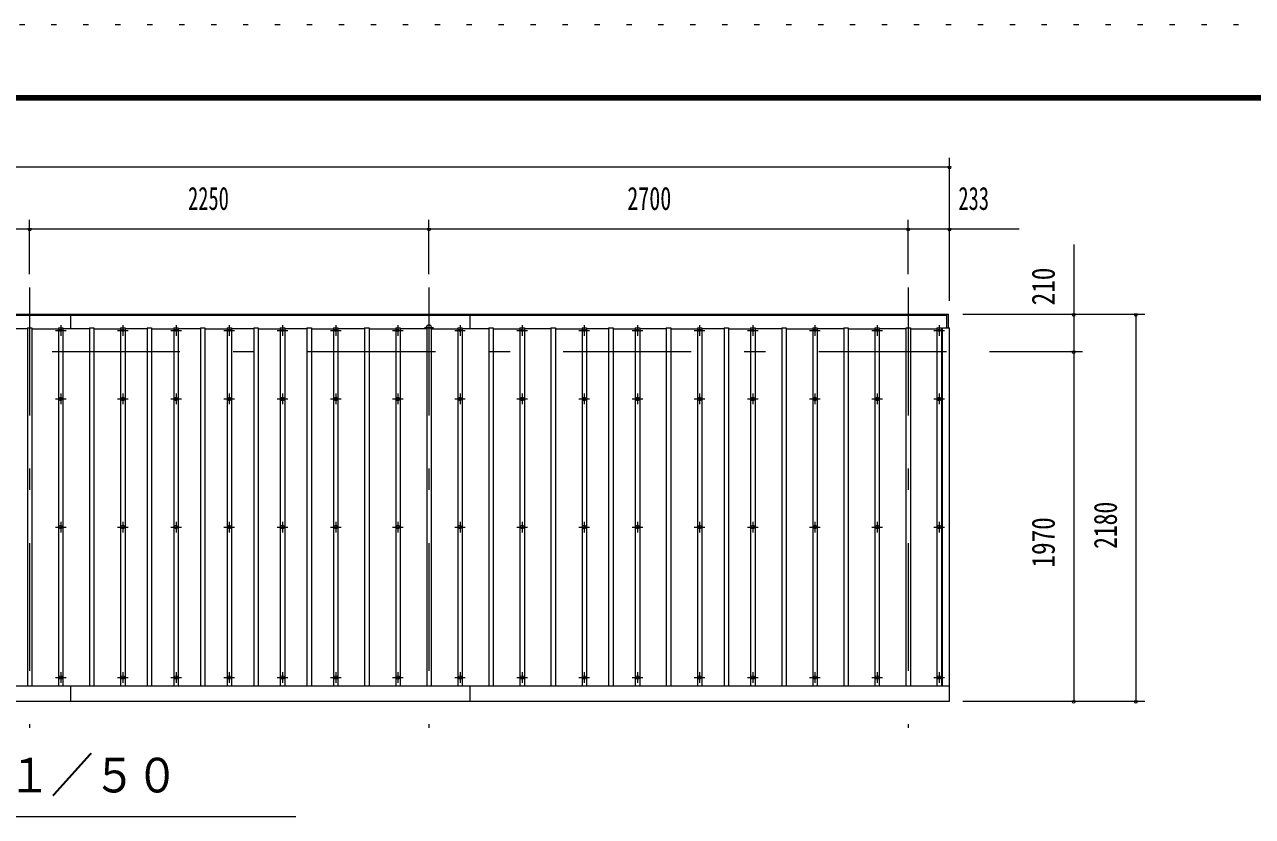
# Model space of a CAD drawing. Units: millimetres, scale not verified. Extents: x -25340 to 25344, y -10500 to 10500.
# Drawn here: x 2693 to 9612, y 6038 to 10500 of the extents above; entities that cross this region are included whole.
import ezdxf
from ezdxf.enums import TextEntityAlignment as Align

# ---------------------------------------------------------------- set-up
doc = ezdxf.new("R2010")
doc.units = ezdxf.units.MM
doc.header["$LTSCALE"] = 60
doc.linetypes.add('USER3', pattern=[24, 12, -5, 2, -5])
doc.linetypes.add('USER4', pattern=[3, 0.5, -2.5])
for name, color, linetype, lineweight in [('0-2_1-05BOLD', 7, 'Continuous', 18), ('0-3_1-25CENTER', 3, 'USER3', 18), ('0-4_1-45THIN', 4, 'Continuous', 18), ('0-5_1-55DIM', 3, 'Continuous', 18), ('0-C_F-F', 5, 'Continuous', 18), ('0-D_F-E_J_ADD', 5, 'USER4', 18)]:
    doc.layers.add(name, color=color, linetype=linetype, lineweight=lineweight)
doc.styles.add('ＭＳ ゴシック', font='')
doc.styles.get('ＭＳ ゴシック').set_extended_font_data('MS Gothic')

msp = doc.modelspace()

# ---------------------------------------------------------------- linework, layer by layer
at = {"layer": '0-2_1-05BOLD'}
for p, q in [((-2746.38, 8862.67), (7889.62, 8862.67)), ((2951.62, 8867.67), (2951.62, 8784.63)), ((5201.63, 8867.67), (5201.63, 8784.63)), ((7889.62, 8790.67), (7889.62, 8867.67)), ((7899.62, 8790.67), (7899.62, 8867.67)), ((7864.62, 8790.67), (7904.62, 8790.67)), ((7864.62, 6773.43), (7864.62, 8790.67)), ((-2761.37, 6773.43), (7904.62, 6773.43)), ((2951.62, 6773.43), (2951.62, 6687.67)), ((5201.63, 6773.43), (5201.63, 6687.67))]:
    msp.add_line(p, q, dxfattribs=at)
for points in [[(-2756.37, 8790.67), (-2756.37, 8867.67), (7899.62, 8867.67)], [(-2761.37, 6687.67), (7904.62, 6687.67), (7904.62, 8790.67)]]:
    msp.add_lwpolyline(points, dxfattribs=at)
for centre in [(2896.62, 8390.17), (3246.62, 8390.17), (3546.62, 8390.17), (3846.62, 8390.17), (4146.62, 8390.17), (4446.62, 8390.17), (4796.62, 8390.17), (5146.62, 8390.17), (5496.62, 8390.17), (5846.62, 8390.17), (6146.62, 8390.17), (6496.62, 8390.17), (6796.63, 8390.17), (7146.63, 8390.17), (7496.63, 8390.17), (7846.63, 8390.17), (2896.62, 7668.51), (3246.62, 7668.51), (3546.62, 7668.51), (3846.62, 7668.51), (4146.62, 7668.51), (4446.62, 7668.51), (4796.62, 7668.51), (5146.62, 7668.51), (5496.62, 7668.51), (5846.62, 7668.51), (6146.62, 7668.51), (6496.62, 7668.51), (6796.63, 7668.51), (7146.63, 7668.51), (7496.63, 7668.51), (7846.63, 7668.51), (2896.62, 6820.85), (3246.62, 6820.85), (3546.62, 6820.85), (3846.62, 6820.85), (4146.62, 6820.85), (4446.62, 6820.85), (4796.62, 6820.85), (5146.62, 6820.85), (5496.62, 6820.85), (5846.62, 6820.85), (6146.62, 6820.85), (6496.62, 6820.85), (6796.63, 6820.85), (7146.63, 6820.85), (7496.63, 6820.85), (7846.63, 6820.85)]:
    msp.add_circle(centre, 10, dxfattribs=at)
for centre, radius, start, end in [((4971.63, 8792.15), 15, 326.44154, 213.55197), ((2896.62, 8765.7), 14.5, 46.39838, 133.60162), ((2896.62, 8786.71), 14.5, 226.3961, 313.6039), ((3246.62, 8765.7), 14.5, 46.39838, 133.60162), ((3246.62, 8786.71), 14.5, 226.3961, 313.6039), ((3546.62, 8765.7), 14.5, 46.39838, 133.60162), ((3546.62, 8786.71), 14.5, 226.3961, 313.6039), ((3846.62, 8765.7), 14.5, 46.39838, 133.60162), ((3846.62, 8786.71), 14.5, 226.3961, 313.6039), ((4146.62, 8765.7), 14.5, 46.39838, 133.60162), ((4146.62, 8786.71), 14.5, 226.3961, 313.6039), ((4446.62, 8765.7), 14.5, 46.39838, 133.60162), ((4446.62, 8786.71), 14.5, 226.3961, 313.6039), ((4796.62, 8765.7), 14.5, 46.39838, 133.60162), ((4796.62, 8786.71), 14.5, 226.3961, 313.6039), ((5146.62, 8765.7), 14.5, 46.39838, 133.60162), ((5146.62, 8786.71), 14.5, 226.3961, 313.6039), ((5496.62, 8765.7), 14.5, 46.39838, 133.60162), ((5496.62, 8786.71), 14.5, 226.3961, 313.6039), ((5846.62, 8765.7), 14.5, 46.39838, 133.60162), ((5846.62, 8786.71), 14.5, 226.3961, 313.6039), ((6146.62, 8765.7), 14.5, 46.39838, 133.60162), ((6146.62, 8786.71), 14.5, 226.3961, 313.6039), ((6496.62, 8765.7), 14.5, 46.39838, 133.60162), ((6496.62, 8786.71), 14.5, 226.3961, 313.6039), ((6796.63, 8765.7), 14.5, 46.39838, 133.60162), ((6796.63, 8786.71), 14.5, 226.3961, 313.6039), ((7146.63, 8765.7), 14.5, 46.39838, 133.60162), ((7146.63, 8786.71), 14.5, 226.3961, 313.6039), ((7496.63, 8765.7), 14.5, 46.39838, 133.60162), ((7496.63, 8786.71), 14.5, 226.3961, 313.6039), ((7846.63, 8765.7), 14.5, 46.39838, 133.60162), ((7846.63, 8786.71), 14.5, 226.3961, 313.6039)]:
    msp.add_arc(centre, radius, start, end, dxfattribs=at)
at = {"layer": '0-3_1-25CENTER'}
for p, q in [((2721.62, 9017.67), (2721.62, 6537.67)), ((4971.62, 9017.67), (4971.62, 6537.67)), ((7671.62, 9017.67), (7671.62, 6537.67)), ((2896.62, 8806.2), (2896.62, 8746.2)), ((3246.62, 8806.2), (3246.62, 8746.2)), ((3546.62, 8806.2), (3546.62, 8746.2)), ((3846.62, 8806.2), (3846.62, 8746.2)), ((4146.62, 8806.2), (4146.62, 8746.2)), ((4446.62, 8806.2), (4446.62, 8746.2)), ((4796.62, 8806.2), (4796.62, 8746.2)), ((4946.63, 8792.15), (4996.63, 8792.15)), ((5146.62, 8806.2), (5146.62, 8746.2)), ((5496.62, 8806.2), (5496.62, 8746.2)), ((5846.62, 8806.2), (5846.62, 8746.2)), ((6146.62, 8806.2), (6146.62, 8746.2)), ((6496.62, 8806.2), (6496.62, 8746.2)), ((6796.63, 8806.2), (6796.63, 8746.2)), ((7146.63, 8806.2), (7146.63, 8746.2)), ((7496.63, 8806.2), (7496.63, 8746.2)), ((7846.63, 8806.2), (7846.63, 8746.2)), ((2866.62, 8776.2), (2926.62, 8776.2)), ((3216.62, 8776.2), (3276.62, 8776.2)), ((3516.62, 8776.2), (3576.62, 8776.2)), ((3816.62, 8776.2), (3876.62, 8776.2)), ((4116.62, 8776.2), (4176.62, 8776.2)), ((4416.62, 8776.2), (4476.62, 8776.2)), ((4766.62, 8776.2), (4826.62, 8776.2)), ((5116.63, 8776.2), (5176.62, 8776.2)), ((5466.62, 8776.2), (5526.62, 8776.2)), ((5816.62, 8776.2), (5876.62, 8776.2)), ((6116.62, 8776.2), (6176.62, 8776.2)), ((6466.62, 8776.2), (6526.62, 8776.2)), ((6766.62, 8776.2), (6826.62, 8776.2)), ((7116.63, 8776.2), (7176.63, 8776.2)), ((7466.63, 8776.2), (7526.63, 8776.2)), ((7816.63, 8776.2), (7876.63, 8776.2)), ((-2911.37, 8657.67), (8054.62, 8657.67)), ((2866.62, 8390.17), (2926.62, 8390.17)), ((2896.62, 8420.17), (2896.62, 8360.17)), ((3216.62, 8390.17), (3276.62, 8390.17)), ((3246.62, 8420.17), (3246.62, 8360.17)), ((3516.62, 8390.17), (3576.62, 8390.17)), ((3546.62, 8420.17), (3546.62, 8360.17)), ((3816.62, 8390.17), (3876.62, 8390.17)), ((3846.62, 8420.17), (3846.62, 8360.17)), ((4116.62, 8390.17), (4176.62, 8390.17)), ((4146.62, 8420.17), (4146.62, 8360.17)), ((4416.62, 8390.17), (4476.62, 8390.17)), ((4446.62, 8420.17), (4446.62, 8360.17)), ((4766.62, 8390.17), (4826.62, 8390.17)), ((4796.62, 8420.17), (4796.62, 8360.17)), ((5116.63, 8390.17), (5176.63, 8390.17)), ((5146.62, 8420.17), (5146.62, 8360.17)), ((5466.62, 8390.17), (5526.62, 8390.17)), ((5496.62, 8420.17), (5496.62, 8360.17)), ((5816.63, 8390.17), (5876.62, 8390.17)), ((5846.62, 8420.17), (5846.62, 8360.17)), ((6116.62, 8390.17), (6176.62, 8390.17)), ((6146.62, 8420.17), (6146.62, 8360.17)), ((6466.63, 8390.17), (6526.62, 8390.17)), ((6496.62, 8420.17), (6496.62, 8360.17)), ((6766.62, 8390.17), (6826.62, 8390.17)), ((6796.63, 8420.17), (6796.63, 8360.17)), ((7116.63, 8390.17), (7176.63, 8390.17)), ((7146.63, 8420.17), (7146.63, 8360.17)), ((7466.63, 8390.17), (7526.63, 8390.17)), ((7496.63, 8420.17), (7496.63, 8360.17)), ((7816.63, 8390.17), (7876.63, 8390.17)), ((7846.63, 8420.17), (7846.63, 8360.17)), ((2896.62, 7698.51), (2896.62, 7638.51)), ((3246.62, 7698.51), (3246.62, 7638.51)), ((3546.62, 7698.51), (3546.62, 7638.51)), ((3846.62, 7698.51), (3846.62, 7638.51)), ((4146.62, 7698.51), (4146.62, 7638.51)), ((4446.62, 7698.51), (4446.62, 7638.51)), ((4796.62, 7698.51), (4796.62, 7638.51)), ((5146.62, 7698.51), (5146.62, 7638.51)), ((5496.62, 7698.51), (5496.62, 7638.51)), ((5846.62, 7698.51), (5846.62, 7638.51)), ((6146.62, 7698.51), (6146.62, 7638.51)), ((6496.62, 7698.51), (6496.62, 7638.51)), ((6796.63, 7698.51), (6796.63, 7638.51)), ((7146.63, 7698.51), (7146.63, 7638.51)), ((7496.63, 7698.51), (7496.63, 7638.51)), ((7846.63, 7698.51), (7846.63, 7638.51)), ((2866.62, 7668.51), (2926.62, 7668.51)), ((3216.62, 7668.51), (3276.62, 7668.51)), ((3516.62, 7668.51), (3576.62, 7668.51)), ((3816.62, 7668.51), (3876.62, 7668.51)), ((4116.62, 7668.51), (4176.62, 7668.51)), ((4416.62, 7668.51), (4476.62, 7668.51)), ((4766.62, 7668.51), (4826.62, 7668.51)), ((5116.63, 7668.51), (5176.63, 7668.51)), ((5466.62, 7668.51), (5526.62, 7668.51)), ((5816.63, 7668.51), (5876.62, 7668.51)), ((6116.62, 7668.51), (6176.62, 7668.51)), ((6466.63, 7668.51), (6526.62, 7668.51)), ((6766.62, 7668.51), (6826.62, 7668.51)), ((7116.63, 7668.51), (7176.63, 7668.51)), ((7466.63, 7668.51), (7526.63, 7668.51)), ((7816.63, 7668.51), (7876.63, 7668.51)), ((2896.62, 6850.85), (2896.62, 6790.85)), ((3246.62, 6850.85), (3246.62, 6790.85)), ((3546.62, 6850.85), (3546.62, 6790.85)), ((3846.62, 6850.85), (3846.62, 6790.85)), ((4146.62, 6850.85), (4146.62, 6790.85)), ((4446.62, 6850.85), (4446.62, 6790.85)), ((4796.62, 6850.85), (4796.62, 6790.85)), ((5146.62, 6850.85), (5146.62, 6790.85)), ((5496.62, 6850.85), (5496.62, 6790.85)), ((5846.62, 6850.85), (5846.62, 6790.85)), ((6146.62, 6850.85), (6146.62, 6790.85)), ((6496.62, 6850.85), (6496.62, 6790.85)), ((6796.63, 6850.85), (6796.63, 6790.85)), ((7146.63, 6850.85), (7146.63, 6790.85)), ((7496.63, 6850.85), (7496.63, 6790.85)), ((7846.63, 6850.85), (7846.63, 6790.85)), ((2866.62, 6820.85), (2926.62, 6820.85)), ((3216.62, 6820.85), (3276.62, 6820.85)), ((3516.62, 6820.85), (3576.62, 6820.85)), ((3816.62, 6820.85), (3876.62, 6820.85)), ((4116.62, 6820.85), (4176.62, 6820.85)), ((4416.62, 6820.85), (4476.62, 6820.85)), ((4766.62, 6820.85), (4826.62, 6820.85)), ((5116.63, 6820.85), (5176.63, 6820.85)), ((5466.62, 6820.85), (5526.62, 6820.85)), ((5816.63, 6820.85), (5876.62, 6820.85)), ((6116.62, 6820.85), (6176.62, 6820.85)), ((6466.62, 6820.85), (6526.62, 6820.85)), ((6766.62, 6820.85), (6826.62, 6820.85)), ((7116.63, 6820.85), (7176.63, 6820.85)), ((7466.63, 6820.85), (7526.63, 6820.85)), ((7816.63, 6820.85), (7876.63, 6820.85))]:
    msp.add_line(p, q, dxfattribs=at)
at = {"layer": '0-4_1-45THIN'}
for p, q in [((2709.12, 8790.67), (2709.12, 6773.43)), ((2884.12, 8790.67), (2884.12, 6773.43)), ((3059.12, 8790.67), (3059.12, 6773.43)), ((3234.12, 8790.67), (3234.12, 6773.43)), ((3384.12, 8790.67), (3384.12, 6773.43)), ((3534.12, 8790.67), (3534.12, 6773.43)), ((3684.12, 8790.67), (3684.12, 6773.43)), ((3834.12, 8790.67), (3834.12, 6773.43)), ((3984.12, 8790.67), (3984.12, 6773.43)), ((4134.12, 8790.67), (4134.12, 6773.43)), ((4284.12, 8790.67), (4284.12, 6773.43)), ((4434.12, 8790.67), (4434.12, 6773.43)), ((4609.12, 8790.67), (4609.12, 6773.43)), ((4784.12, 8790.67), (4784.12, 6773.43)), ((4959.12, 8790.67), (4959.12, 6773.43)), ((5134.12, 8790.67), (5134.12, 6773.43)), ((5309.12, 8790.67), (5309.12, 6773.43)), ((5484.13, 8790.67), (5484.13, 6773.43)), ((5659.12, 8790.67), (5659.12, 6773.43)), ((5834.13, 8790.67), (5834.13, 6773.43)), ((5984.12, 8790.67), (5984.12, 6773.43)), ((6134.13, 8790.67), (6134.13, 6773.43)), ((6309.12, 8790.67), (6309.12, 6773.43)), ((6484.13, 8790.67), (6484.13, 6773.43)), ((6634.12, 8790.67), (6634.12, 6773.43)), ((6784.13, 8790.67), (6784.13, 6773.43)), ((6959.13, 8790.67), (6959.13, 6773.43)), ((7134.12, 8790.67), (7134.12, 6773.43)), ((7309.13, 8790.67), (7309.13, 6773.43)), ((7484.12, 8790.67), (7484.12, 6773.43)), ((7659.13, 8790.67), (7659.13, 6773.43)), ((7834.13, 8790.67), (7834.13, 6773.43)), ((2709.12, 8784.63), (2559.12, 8784.63)), ((2734.12, 8784.63), (2884.12, 8784.63)), ((3059.12, 8784.63), (2909.12, 8784.63)), ((3084.12, 8784.63), (3234.12, 8784.63)), ((3384.12, 8784.63), (3259.12, 8784.63)), ((3409.12, 8784.63), (3534.12, 8784.63)), ((3684.12, 8784.63), (3559.12, 8784.63)), ((3709.12, 8784.63), (3834.12, 8784.63)), ((3984.12, 8784.63), (3859.12, 8784.63)), ((4009.12, 8784.63), (4134.12, 8784.63)), ((4284.12, 8784.63), (4159.12, 8784.63)), ((4309.12, 8784.63), (4434.12, 8784.63)), ((4609.12, 8784.63), (4459.12, 8784.63)), ((4634.12, 8784.63), (4784.12, 8784.63)), ((4959.12, 8784.63), (4809.12, 8784.63)), ((4984.12, 8784.63), (5134.12, 8784.63)), ((5309.12, 8784.63), (5159.12, 8784.63)), ((5334.12, 8784.63), (5484.13, 8784.63)), ((5659.12, 8784.63), (5509.13, 8784.63)), ((5684.12, 8784.63), (5834.13, 8784.63)), ((5984.12, 8784.63), (5859.13, 8784.63)), ((6009.12, 8784.63), (6134.13, 8784.63)), ((6309.12, 8784.63), (6159.13, 8784.63)), ((6334.12, 8784.63), (6484.13, 8784.63)), ((6634.12, 8784.63), (6509.13, 8784.63)), ((6659.13, 8784.63), (6784.13, 8784.63)), ((6959.13, 8784.63), (6809.13, 8784.63)), ((6984.13, 8784.63), (7134.12, 8784.63)), ((7309.13, 8784.63), (7159.12, 8784.63)), ((7334.13, 8784.63), (7484.12, 8784.63)), ((7659.12, 8784.63), (7509.12, 8784.63)), ((7684.13, 8784.63), (7834.13, 8784.63)), ((7864.62, 8775.67), (7859.13, 8775.67))]:
    msp.add_line(p, q, dxfattribs=at)
for points in [[(2709.12, 8790.67), (2734.12, 8790.67), (2734.12, 6773.43)], [(2884.12, 8790.67), (2909.12, 8790.67), (2909.12, 6773.43)], [(3059.12, 8790.67), (3084.12, 8790.67), (3084.12, 6773.43)], [(3234.12, 8790.67), (3259.12, 8790.67), (3259.12, 6773.43)], [(3384.12, 8790.67), (3409.12, 8790.67), (3409.12, 6773.43)], [(3534.12, 8790.67), (3559.12, 8790.67), (3559.12, 6773.43)], [(3684.12, 8790.67), (3709.12, 8790.67), (3709.12, 6773.43)], [(3834.12, 8790.67), (3859.12, 8790.67), (3859.12, 6773.43)], [(3984.12, 8790.67), (4009.12, 8790.67), (4009.12, 6773.43)], [(4134.12, 8790.67), (4159.12, 8790.67), (4159.12, 6773.43)], [(4284.12, 8790.67), (4309.12, 8790.67), (4309.12, 6773.43)], [(4434.12, 8790.67), (4459.12, 8790.67), (4459.12, 6773.43)], [(4609.12, 8790.67), (4634.12, 8790.67), (4634.12, 6773.43)], [(4784.12, 8790.67), (4809.12, 8790.67), (4809.12, 6773.43)], [(4959.12, 8790.67), (4984.12, 8790.67), (4984.12, 6773.43)], [(5134.12, 8790.67), (5159.12, 8790.67), (5159.12, 6773.43)], [(5309.12, 8790.67), (5334.12, 8790.67), (5334.12, 6773.43)], [(5484.13, 8790.67), (5509.13, 8790.67), (5509.13, 6773.43)], [(5659.12, 8790.67), (5684.12, 8790.67), (5684.12, 6773.43)], [(5834.13, 8790.67), (5859.13, 8790.67), (5859.13, 6773.43)], [(5984.12, 8790.67), (6009.12, 8790.67), (6009.12, 6773.43)], [(6134.13, 8790.67), (6159.13, 8790.67), (6159.13, 6773.43)], [(6309.12, 8790.67), (6334.12, 8790.67), (6334.13, 6773.43)], [(6484.13, 8790.67), (6509.13, 8790.67), (6509.13, 6773.43)], [(6634.12, 8790.67), (6659.13, 8790.67), (6659.13, 6773.43)], [(6784.13, 8790.67), (6809.13, 8790.67), (6809.13, 6773.43)], [(6959.13, 8790.67), (6984.13, 8790.67), (6984.13, 6773.43)], [(7134.12, 8790.67), (7159.12, 8790.67), (7159.12, 6773.43)], [(7309.13, 8790.67), (7334.13, 8790.67), (7334.13, 6773.43)], [(7484.12, 8790.67), (7509.12, 8790.67), (7509.12, 6773.43)], [(7659.13, 8790.67), (7684.13, 8790.67), (7684.13, 6773.43)], [(7834.13, 8790.67), (7859.13, 8790.67), (7859.13, 6773.43)]]:
    msp.add_lwpolyline(points, dxfattribs=at)
at = {"layer": '0-5_1-55DIM'}
for p, q in [((-2761.37, 9698.67), (7904.62, 9698.67)), ((7914.62, 9698.67), (7894.62, 9698.67)), ((7904.62, 8942.68), (7904.62, 9748.67)), ((-3153.88, 9348.67), (8297.12, 9348.67)), ((2731.62, 9348.67), (2711.62, 9348.67)), ((2721.62, 9092.68), (2721.62, 9398.67)), ((4981.62, 9348.67), (4961.62, 9348.67)), ((4971.62, 9092.68), (4971.62, 9398.67)), ((7681.62, 9348.67), (7661.62, 9348.67)), ((7671.62, 9092.68), (7671.62, 9398.67)), ((7914.62, 9348.67), (7894.62, 9348.67)), ((8604.62, 9260.17), (8604.62, 6687.67)), ((7979.62, 8867.67), (9004.62, 8867.67)), ((8614.62, 8867.67), (8594.62, 8867.67)), ((8964.62, 8867.67), (8944.62, 8867.67)), ((8954.62, 8867.67), (8954.62, 6687.67)), ((8129.63, 8657.67), (8654.62, 8657.67)), ((8614.62, 8657.67), (8594.62, 8657.67)), ((7979.62, 6687.67), (9004.62, 6687.67)), ((8614.62, 6687.67), (8594.62, 6687.67)), ((8964.62, 6687.67), (8944.62, 6687.67)), ((921.62, 6037.67), (4221.62, 6037.67))]:
    msp.add_line(p, q, dxfattribs=at)
for centre in [(7904.62, 9698.67), (2721.62, 9348.67), (4971.62, 9348.67), (7671.62, 9348.67), (7904.62, 9348.67), (8604.62, 8867.67), (8954.62, 8867.67), (8604.62, 8657.67), (8604.62, 6687.67), (8954.62, 6687.67)]:
    msp.add_arc(centre, 10, 180, 0, dxfattribs=at)
at = {"layer": '0-C_F-F'}
for p, q in [((-3856.04, 10100), (24843.96, 10100)), ((-3853.54, 10097.5), (24841.46, 10097.5)), ((-3851.04, 10095), (24838.96, 10095)), ((-3848.54, 10092.5), (24836.46, 10092.5)), ((-3846.04, 10090), (24833.96, 10090)), ((-3843.54, 10087.5), (24831.46, 10087.5)), ((-3841.04, 10085), (24828.96, 10085)), ((-3838.54, 10082.5), (24826.46, 10082.5)), ((-3836.04, 10080), (24823.96, 10080)), ((-3833.54, 10077.5), (24821.46, 10077.5)), ((-3831.04, 10075), (24818.96, 10075))]:
    msp.add_line(p, q, dxfattribs=at)
at = {"layer": '0-D_F-E_J_ADD'}
msp.add_line((-4356.04, 10500), (25343.96, 10500), dxfattribs=at)

# ---------------------------------------------------------------- texts
at = {"layer": '0-5_1-55DIM', "color": 7, "style": 'ＭＳ ゴシック'}
for s, height, width, p in [('2250', 130.2, 0.65, (3614.12, 9416.44)), ('2700', 130.2, 0.7, (6089.12, 9416.44)), ('233', 130.2, 0.65, (7954.62, 9416.44)), ('屋根伏図\u3000Ｓ＝１／５０', 195.4, 0.9, (921.62, 6114.32))]:
    msp.add_text(s, height=height, dxfattribs=dict(at, width=width)).set_placement(p, align=Align.BOTTOM_LEFT)
for s, width, p in [('210', 0.8, (8536.86, 8917.67)), ('2180', 0.75, (8886.86, 7545.17)), ('1970', 0.8, (8536.86, 7440.17))]:
    msp.add_text(s, height=130.2, rotation=90, dxfattribs=dict(at, width=width)).set_placement(p, align=Align.BOTTOM_LEFT)

doc.saveas('drawing.dxf')
